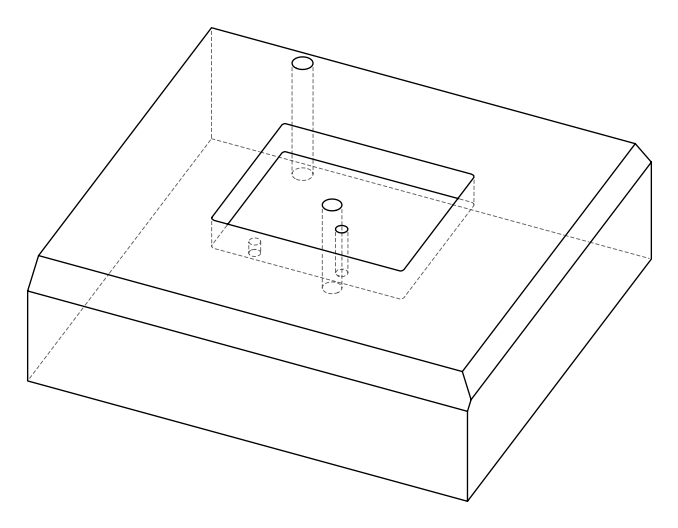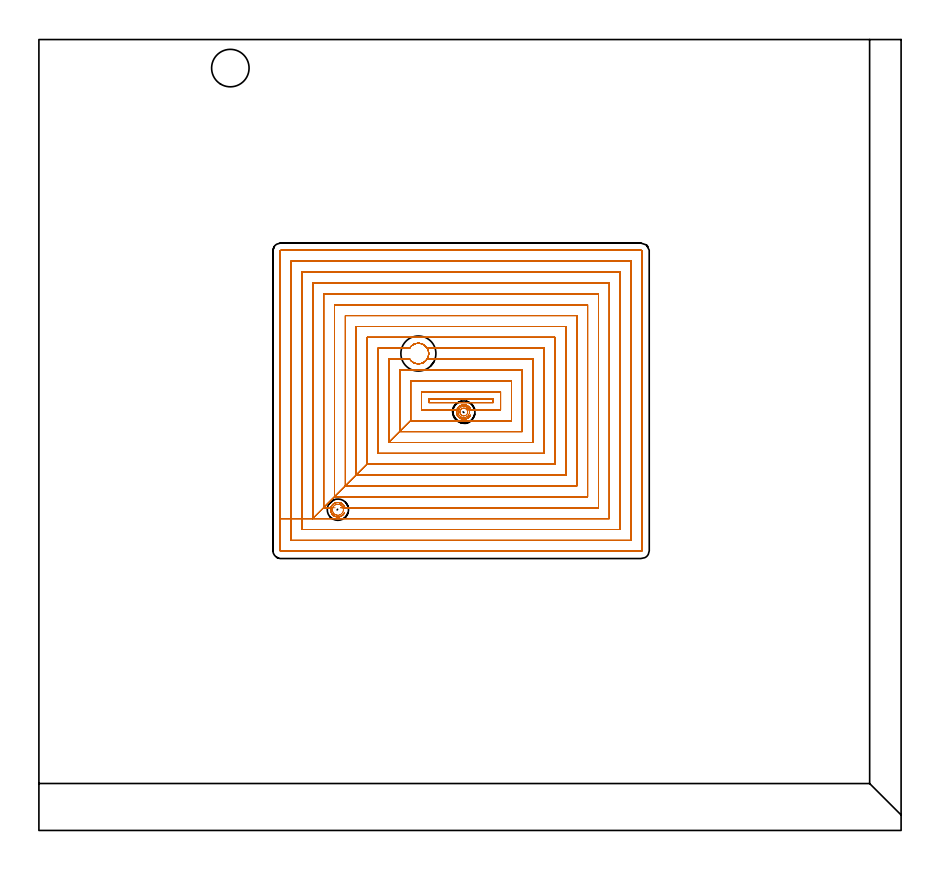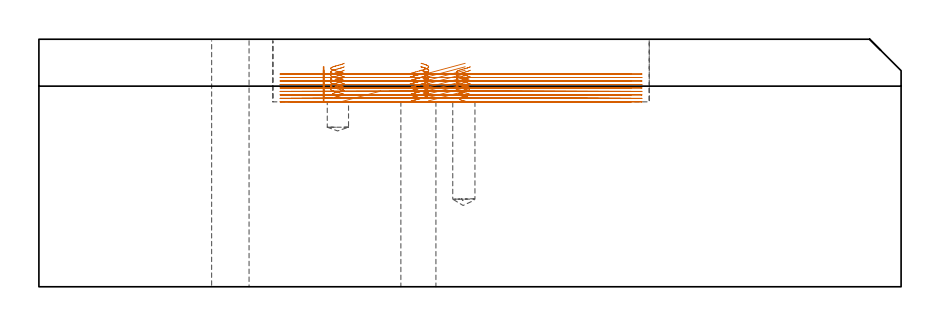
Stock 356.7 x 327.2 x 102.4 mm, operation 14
(PLAN: 14 operations, 9 tool changes, 205 min)
(1 SPOT_DRILL | STEP1HOLE | NXT0321_9005460120000 | 0.03 min | 1 mm3)
(2 SPOT_DRILL_1 | STEP1HOLE_1 | NXT0321_9005460120000 | 0.04 min | 2837 mm3)
(3 SPOT_DRILL_2 | STEP1POCKET | NXT0321_9005460120000 | 0.03 min | 2808 mm3)
(4 SPOT_DRILL_3 | STEP1POCKET_1 | NXT0321_9005460120000 | 0.03 min | 2810 mm3)
(5 DRILL_BLIND_HOLE_INTO_CENTER | STEP1HOLE | UGT0301_185 | 0.05 min | 251 mm3)
(6 GUN_DRILL_THROUGH_HOLE | STEP1HOLE | UGT0307_002 | 0.5 min | 2636 mm3)
(7 SPADE_DRILL_TO_ENLARGE_THROUGH_HOLE | STEP1HOLE | UGT0306_006 | 0.44 min | 16400 mm3)
(8 DRILL_THROUGH_HOLE_INTO_CENTER | STEP1HOLE_1 | NXT0301_065 | 0.33 min | 5317 mm3)
(9 DRILL_TO_ENLARGE_THROUGH_HOLE | STEP1HOLE_1 | NXT0301_106 | 0.34 min | 8722 mm3)
(10 DRILL_BLIND_HOLE_INTO_CENTER_1 | STEP1POCKET | NXT0301_059 | 0.06 min | 703 mm3)
(11 DRILL_BLIND_HOLE_INTO_CENTER_2 | STEP1POCKET_1 | UGT0301_207 | 0.19 min | 2770 mm3)
(12 AREA_MILL | FG_CHAMFER_SURFACE | UGT0205_001 | 12.84 min | 27535 mm3)
(13 AREA_MILL_1 | FG_CHAMFER_SURFACE_1 | UGT0205_001 | 20.1 min | 65963 mm3)
(14 MILL_RECTANGULAR_POCKET | POCKET_RECTANGULAR_STRAIGHT | NXT0201_008 | Follow Part, ap 1.5, ae 75% | 170.05 min | 516095 mm3)
(TOOL NXT0321_9005460120000 | NC Spot Drill, 142deg, 12mm, Carbide, Uncoated | D12 PA142 FL30 Z2)
(TOOL UGT0301_185 | Twist Drill 6.3 mm | D6.3 PA118 FL61 Z2)
(TOOL UGT0307_002 | Gun Drill 6 mm | D6 PA130 FL24 Z1)
(TOOL UGT0306_006 | Spade Drill 15.5mm | D15.5 PA132 FL10 Z2)
(TOOL NXT0301_065 | Carbide Drill 9.4mm [860.1-0940-075A1-MM 2214] | D9.4 PA140 FL98 Z2)
(TOOL NXT0301_106 | Carbide Drill 14.5mm [860.1-1450-073A1-MM 2214] | D14.5 PA140 FL83 Z2)
(TOOL NXT0301_059 | Carbide Drill 8.8mm [860.1-0880-026A1-MM 2214] | D8.8 PA140 FL47 Z2)
(TOOL UGT0301_207 | Twist Drill 9.2 mm | D9.2 PA118 FL80 Z2)
(TOOL UGT0205_001 | Chamfer Mill 20 x 3 x 45 deg. | D20 FL50 Z2)
(TOOL NXT0201_008 | ENDMILL 6mm [2P460-0600-NA 1630] | D6 FL26 Z6)
(OP 14 MILL_RECTANGULAR_POCKET, part 2 of 2)
G0 X158.122 Y193.201 Z92.45
G1 X158.198 Y193.216 Z92.429 F250.
X158.924 Y193.503 Z92.22
X159.586 Y193.918 Z92.011
X160.161 Y194.446 Z91.802
X160.342 Y194.676 Z91.723
X160.695 Y195.203 Z91.553
X160.839 Y195.459 Z91.475
X161.085 Y196.112 Z91.288
X161.223 Y196.796 Z91.101
X161.249 Y197.493 Z90.914
X161.163 Y198.185 Z90.727
X161.084 Y198.468 Z90.648
X161.002 Y198.749 Z90.57
X160.665 Y199.46 Z90.359
X160.202 Y200.097 Z90.148
X159.63 Y200.638 Z89.937
X158.969 Y201.065 Z89.726
X158.241 Y201.364 Z89.515
X157.47 Y201.524 Z89.304
X156.683 Y201.54 Z89.093
X155.906 Y201.411 Z88.882
X155.167 Y201.142 Z88.671
X154.912 Y200.999 Z88.593
X154.407 Y200.665 Z88.431
X154.174 Y200.485 Z88.352
X153.742 Y200.042 Z88.186
X153.568 Y199.805 Z88.107
X153.378 Y199.5 Z88.011
X140.3 F500.
Y156.
X209.
Y199.5
X160.629
G0 X126.348 Y131.313 Z92.45
G1 X126.054 Y130.842 Z92.301 F250.
X125.607 Y130.382 Z92.129
X125.074 Y130.026 Z91.958
X124.848 Y129.93 Z91.892
X124.617 Y129.837 Z91.825
X124.004 Y129.713 Z91.658
X123.379 Y129.715 Z91.49
X122.767 Y129.842 Z91.323
X122.537 Y129.936 Z91.256
X122.08 Y130.179 Z91.117
X121.874 Y130.314 Z91.051
X121.395 Y130.78 Z90.872
X121.03 Y131.338 Z90.694
X120.796 Y131.963 Z90.515
X120.703 Y132.624 Z90.336
X120.757 Y133.289 Z90.157
X120.955 Y133.926 Z89.978
X121.072 Y134.143 Z89.912
X121.383 Y134.598 Z89.765
X121.722 Y134.95 Z89.634
X122.162 Y135.271 Z89.488
X122.316 Y135.362 Z89.44
X122.479 Y135.435 Z89.392
X122.704 Y135.534 Z89.326
X123.276 Y135.672 Z89.168
X123.865 Y135.696 Z89.011
X124.447 Y135.606 Z88.853
X125. Y135.404 Z88.695
X125.504 Y135.099 Z88.537
X125.688 Y134.937 Z88.471
X126.044 Y134.559 Z88.332
X126.315 Y134.162 Z88.203
X126.521 Y133.738 Z88.077
X126.585 Y133.5 Z88.011
X231.5 F500.
Y222.
X117.8
Y133.5
X135.8 Y151.5
X213.5
Y204.
X135.8
Y151.5
X131.3 Y147.
X218.
Y208.5
X131.3
Y147.
X126.8 Y142.5
X222.5
Y213.
X126.8
Y142.5
X122.3 Y138.
X227.
Y217.5
X122.3
Y138.
X117.8 Y133.5
X120.816
G0 X176.366 Y178.5 Z92.45
G1 X161.3 Z88.413 F250.
Y177. Z88.011
X188. F500.
Y178.5
X161.3
Y177.
G0 X117.8 Y133.5 Z91.011
G1 Z88.011 F250.
X113.3 Y129. F500.
X236.
Y226.5
X113.3
Y129.
X108.8
Y124.5
X240.5
Y231.
X108.8
Y129.
X104.3
Y120.
X245.
Y235.5
X104.3
Y129.
X99.8
Y115.8
G3 X100.1 Y115.5 R0.3
G1 X249.2
G3 X249.5 Y115.8 R0.3
G1 Y239.7
G3 X249.2 Y240. R0.3
G1 X100.1
G3 X99.8 Y239.7 R0.3
G1 Y129.
Y128.
G0 X178.501 Y171.803 Z91.011
G1 X178.296 Y171.431 Z90.897 F250.
X178.144 Y171.239 Z90.832
X177.771 Y170.851 Z90.687
X177.372 Y170.548 Z90.553
X177.162 Y170.42 Z90.487
X176.569 Y170.197 Z90.318
X175.943 Y170.102 Z90.148
X175.311 Y170.14 Z89.978
X174.7 Y170.308 Z89.809
X174.138 Y170.601 Z89.639
X173.65 Y171.004 Z89.469
X173.492 Y171.192 Z89.403
X173.187 Y171.63 Z89.26
X173.068 Y171.845 Z89.194
X172.866 Y172.459 Z89.021
X172.8 Y173.102 Z88.848
X172.872 Y173.745 Z88.675
X173.078 Y174.357 Z88.502
X173.41 Y174.912 Z88.328
X173.852 Y175.383 Z88.155
X174.385 Y175.75 Z87.982
X174.609 Y175.849 Z87.916
X174.835 Y175.946 Z87.851
X175.466 Y176.085 Z87.677
X176.113 Y176.086 Z87.504
X176.744 Y175.949 Z87.331
X177.332 Y175.68 Z87.158
X177.849 Y175.292 Z86.984
X178.271 Y174.802 Z86.811
X178.579 Y174.234 Z86.638
X178.653 Y174. Z86.572
X191. F500.
Y181.5
X158.3
Y174.
X172.951
G0 X158.007 Y201.412 Z91.011
G1 X158.241 Y201.364 Z90.947 F250.
X158.969 Y201.065 Z90.736
X159.63 Y200.638 Z90.525
X160.202 Y200.097 Z90.314
X160.665 Y199.46 Z90.103
X161.002 Y198.749 Z89.892
X161.084 Y198.468 Z89.814
X161.163 Y198.185 Z89.735
X161.249 Y197.493 Z89.549
X161.223 Y196.796 Z89.362
X161.085 Y196.112 Z89.175
X160.839 Y195.459 Z88.988
X160.695 Y195.203 Z88.909
X160.342 Y194.676 Z88.739
X160.161 Y194.446 Z88.661
X159.601 Y193.929 Z88.456
X158.957 Y193.52 Z88.252
X158.252 Y193.232 Z88.048
X157.506 Y193.075 Z87.844
X156.744 Y193.052 Z87.639
X155.99 Y193.166 Z87.435
X155.712 Y193.254 Z87.357
X155.434 Y193.343 Z87.279
X155.151 Y193.466 Z87.196
X154.897 Y193.61 Z87.118
X154.471 Y193.892 Z86.981
X154.011 Y194.284 Z86.819
X153.613 Y194.743 Z86.656
X153.519 Y194.868 Z86.614
X153.434 Y195. Z86.572
X144.8 F500.
Y160.5
X149.3 Y165.
X153.8 Y169.5
X195.5
Y186.
X153.8
Y169.5
X149.3 Y165.
X200.
Y190.5
X149.3
Y165.
X144.8 Y160.5
X204.5
Y195.
X160.559
G0 X158.122 Y193.205 Z91.011
G1 X158.252 Y193.232 Z90.975 F250.
X158.957 Y193.52 Z90.771
X159.601 Y193.929 Z90.567
X160.161 Y194.446 Z90.363
X160.342 Y194.676 Z90.284
X160.695 Y195.203 Z90.114
X160.839 Y195.459 Z90.036
X161.085 Y196.112 Z89.849
X161.223 Y196.796 Z89.662
X161.249 Y197.493 Z89.475
X161.163 Y198.185 Z89.288
X161.084 Y198.468 Z89.209
X161.002 Y198.749 Z89.131
X160.665 Y199.46 Z88.92
X160.202 Y200.097 Z88.709
X159.63 Y200.638 Z88.498
X158.969 Y201.065 Z88.287
X158.241 Y201.364 Z88.076
X157.47 Y201.524 Z87.865
X156.683 Y201.54 Z87.654
X155.906 Y201.411 Z87.443
X155.167 Y201.142 Z87.232
X154.912 Y200.999 Z87.154
X154.407 Y200.665 Z86.992
X154.174 Y200.485 Z86.913
X153.742 Y200.042 Z86.747
X153.568 Y199.805 Z86.668
X153.378 Y199.5 Z86.572
X140.3 F500.
Y156.
X209.
Y199.5
X160.629
G0 X126.348 Y131.312 Z91.011
G1 X126.054 Y130.842 Z90.862 F250.
X125.607 Y130.382 Z90.691
X125.074 Y130.026 Z90.519
X124.848 Y129.93 Z90.453
X124.617 Y129.837 Z90.386
X124.004 Y129.713 Z90.219
X123.379 Y129.715 Z90.051
X122.767 Y129.842 Z89.884
X122.537 Y129.936 Z89.817
X122.08 Y130.179 Z89.678
X121.874 Y130.314 Z89.612
X121.395 Y130.78 Z89.434
X121.03 Y131.338 Z89.255
X120.796 Y131.963 Z89.076
X120.703 Y132.624 Z88.897
X120.757 Y133.289 Z88.718
X120.955 Y133.926 Z88.539
X121.072 Y134.143 Z88.473
X121.383 Y134.598 Z88.326
X121.722 Y134.95 Z88.195
X122.162 Y135.271 Z88.049
X122.301 Y135.353 Z88.006
X122.447 Y135.42 Z87.962
X122.671 Y135.522 Z87.897
X123.249 Y135.668 Z87.737
X123.844 Y135.697 Z87.577
X124.433 Y135.609 Z87.418
X124.993 Y135.408 Z87.258
X125.503 Y135.1 Z87.098
X125.687 Y134.937 Z87.033
X126.044 Y134.558 Z86.893
X126.315 Y134.162 Z86.765
X126.521 Y133.738 Z86.638
X126.585 Y133.5 Z86.572
X231.5 F500.
Y222.
X117.8
Y133.5
X135.8 Y151.5
X213.5
Y204.
X135.8
Y151.5
X131.3 Y147.
X218.
Y208.5
X131.3
Y147.
X126.8 Y142.5
X222.5
Y213.
X126.8
Y142.5
X122.3 Y138.
X227.
Y217.5
X122.3
Y138.
X117.8 Y133.5
X120.816
G0 X176.366 Y178.5 Z91.011
G1 X161.3 Z86.974 F250.
Y177. Z86.572
X188. F500.
Y178.5
X161.3
Y177.
G0 X117.8 Y133.5 Z89.572
G1 Z86.572 F250.
X113.3 Y129. F500.
X236.
Y226.5
X113.3
Y129.
X108.8
Y124.5
X240.5
Y231.
X108.8
Y129.
X104.3
Y120.
X245.
Y235.5
X104.3
Y129.
X99.8
Y115.8
G3 X100.1 Y115.5 R0.3
G1 X249.2
G3 X249.5 Y115.8 R0.3
G1 Y239.7
G3 X249.2 Y240. R0.3
G1 X100.1
G3 X99.8 Y239.7 R0.3
G1 Y129.
Y128.
G0 X178.501 Y171.803 Z89.572
G1 X178.296 Y171.431 Z89.458 F250.
X178.144 Y171.239 Z89.393
X177.771 Y170.851 Z89.249
X177.372 Y170.548 Z89.114
X177.162 Y170.42 Z89.049
X176.569 Y170.197 Z88.879
X175.943 Y170.102 Z88.709
X175.311 Y170.14 Z88.539
X174.7 Y170.308 Z88.37
X174.138 Y170.601 Z88.2
X173.65 Y171.004 Z88.03
X173.492 Y171.192 Z87.964
X173.187 Y171.63 Z87.821
X173.068 Y171.845 Z87.755
X172.866 Y172.459 Z87.582
X172.8 Y173.102 Z87.409
X172.872 Y173.745 Z87.236
X173.078 Y174.357 Z87.063
X173.41 Y174.912 Z86.89
X173.852 Y175.383 Z86.716
X174.385 Y175.75 Z86.543
X174.609 Y175.849 Z86.477
X174.835 Y175.946 Z86.412
X175.466 Y176.085 Z86.238
X176.113 Y176.086 Z86.065
X176.744 Y175.949 Z85.892
X177.332 Y175.68 Z85.719
X177.849 Y175.292 Z85.545
X178.271 Y174.802 Z85.372
X178.579 Y174.234 Z85.199
X178.653 Y174. Z85.133
X191. F500.
Y181.5
X158.3
Y174.
X172.951
G0 X158.007 Y201.412 Z89.572
G1 X158.241 Y201.364 Z89.508 F250.
X158.969 Y201.065 Z89.297
X159.63 Y200.638 Z89.086
X160.202 Y200.097 Z88.875
X160.665 Y199.46 Z88.665
X161.002 Y198.749 Z88.454
X161.084 Y198.468 Z88.375
X161.163 Y198.185 Z88.297
X161.249 Y197.493 Z88.11
X161.223 Y196.796 Z87.923
X161.085 Y196.112 Z87.736
X160.839 Y195.459 Z87.549
X160.695 Y195.203 Z87.47
X160.342 Y194.676 Z87.3
X160.161 Y194.446 Z87.222
X159.601 Y193.93 Z87.018
X158.958 Y193.521 Z86.813
X158.253 Y193.233 Z86.609
X157.507 Y193.075 Z86.405
X156.746 Y193.052 Z86.201
X155.992 Y193.165 Z85.997
X155.714 Y193.254 Z85.919
X155.436 Y193.342 Z85.84
X155.151 Y193.466 Z85.757
X154.897 Y193.61 Z85.679
X154.471 Y193.892 Z85.542
X154.011 Y194.284 Z85.38
X153.613 Y194.743 Z85.217
X153.519 Y194.868 Z85.175
X153.434 Y195. Z85.133
X144.8 F500.
Y160.5
X149.3 Y165.
X153.8 Y169.5
X195.5
Y186.
X153.8
Y169.5
X149.3 Y165.
X200.
Y190.5
X149.3
Y165.
X144.8 Y160.5
X204.5
Y195.
X160.559
G0 X158.122 Y193.205 Z89.572
G1 X158.253 Y193.233 Z89.536 F250.
X158.958 Y193.521 Z89.332
X159.601 Y193.93 Z89.128
X160.161 Y194.446 Z88.924
X160.342 Y194.676 Z88.846
X160.695 Y195.203 Z88.675
X160.839 Y195.459 Z88.597
X161.085 Y196.112 Z88.41
X161.223 Y196.796 Z88.223
X161.249 Y197.493 Z88.036
X161.163 Y198.185 Z87.849
X161.084 Y198.468 Z87.77
X161.002 Y198.749 Z87.692
X160.665 Y199.46 Z87.481
X160.202 Y200.097 Z87.27
X159.63 Y200.638 Z87.059
X158.969 Y201.065 Z86.848
X158.241 Y201.364 Z86.637
X157.47 Y201.524 Z86.426
X156.683 Y201.54 Z86.215
X155.906 Y201.411 Z86.004
X155.167 Y201.142 Z85.794
X154.912 Y200.999 Z85.715
X154.407 Y200.665 Z85.553
X154.174 Y200.485 Z85.474
X153.742 Y200.042 Z85.308
X153.568 Y199.805 Z85.229
X153.378 Y199.5 Z85.133
X140.3 F500.
Y156.
X209.
Y199.5
X160.629
G0 X126.348 Y131.313 Z89.572
G1 X126.054 Y130.842 Z89.423 F250.
X125.607 Y130.382 Z89.252
X125.074 Y130.026 Z89.08
X124.848 Y129.93 Z89.014
X124.617 Y129.837 Z88.947
X124.004 Y129.713 Z88.78
X123.379 Y129.715 Z88.612
X122.767 Y129.842 Z88.445
X122.537 Y129.936 Z88.378
X122.08 Y130.179 Z88.239
X121.874 Y130.314 Z88.173
X121.395 Y130.78 Z87.995
X121.03 Y131.338 Z87.816
X120.796 Y131.963 Z87.637
X120.703 Y132.624 Z87.458
X120.757 Y133.289 Z87.279
X120.955 Y133.926 Z87.101
X121.072 Y134.143 Z87.035
X121.383 Y134.598 Z86.887
X121.722 Y134.95 Z86.756
X122.162 Y135.271 Z86.61
X122.324 Y135.367 Z86.56
X122.496 Y135.442 Z86.509
X122.721 Y135.539 Z86.444
X123.29 Y135.674 Z86.287
X123.875 Y135.696 Z86.13
X124.453 Y135.604 Z85.973
X125.003 Y135.403 Z85.816
X125.503 Y135.1 Z85.66
X125.687 Y134.937 Z85.594
X126.045 Y134.556 Z85.454
X126.315 Y134.162 Z85.326
X126.521 Y133.738 Z85.199
X126.585 Y133.5 Z85.133
X231.5 F500.
Y222.
X117.8
Y133.5
X135.8 Y151.5
X213.5
Y204.
X135.8
Y151.5
X131.3 Y147.
X218.
Y208.5
X131.3
Y147.
X126.8 Y142.5
X222.5
Y213.
X126.8
Y142.5
X122.3 Y138.
X227.
Y217.5
X122.3
Y138.
X117.8 Y133.5
X120.816
G0 X176.366 Y178.5 Z89.572
G1 X161.3 Z85.535 F250.
Y177. Z85.133
X188. F500.
Y178.5
X161.3
Y177.
G0 X117.8 Y133.5 Z88.133
G1 Z85.133 F250.
X113.3 Y129. F500.
X236.
Y226.5
X113.3
Y129.
X108.8
Y124.5
X240.5
Y231.
X108.8
Y129.
X104.3
Y120.
X245.
Y235.5
X104.3
Y129.
X99.8
Y115.8
G3 X100.1 Y115.5 R0.3
G1 X249.2
G3 X249.5 Y115.8 R0.3
G1 Y239.7
G3 X249.2 Y240. R0.3
G1 X100.1
G3 X99.8 Y239.7 R0.3
G1 Y129.
Y128.
G0 X178.501 Y171.803 Z88.133
G1 X178.296 Y171.431 Z88.02 F250.
X178.144 Y171.239 Z87.954
X177.771 Y170.851 Z87.81
X177.372 Y170.548 Z87.676
X177.162 Y170.42 Z87.61
X176.569 Y170.197 Z87.44
X175.943 Y170.102 Z87.27
X175.311 Y170.14 Z87.1
X174.7 Y170.308 Z86.931
X174.138 Y170.601 Z86.761
X173.65 Y171.004 Z86.591
X173.492 Y171.192 Z86.525
X173.187 Y171.63 Z86.382
X173.068 Y171.845 Z86.317
X172.866 Y172.459 Z86.143
X172.8 Y173.102 Z85.97
X172.872 Y173.745 Z85.797
X173.078 Y174.357 Z85.624
X173.41 Y174.912 Z85.451
X173.852 Y175.383 Z85.277
X174.385 Y175.75 Z85.104
X174.609 Y175.849 Z85.038
X174.835 Y175.946 Z84.973
X175.466 Y176.085 Z84.8
X176.113 Y176.086 Z84.626
X176.744 Y175.949 Z84.453
X177.332 Y175.68 Z84.28
X177.849 Y175.292 Z84.107
X178.271 Y174.802 Z83.933
X178.579 Y174.234 Z83.76
X178.653 Y174. Z83.694
X191. F500.
Y181.5
X158.3
Y174.
X172.951
G0 X158.007 Y201.412 Z88.133
G1 X158.241 Y201.364 Z88.069 F250.
X158.969 Y201.065 Z87.858
X159.63 Y200.638 Z87.648
X160.202 Y200.097 Z87.437
X160.665 Y199.46 Z87.226
X161.002 Y198.749 Z87.015
X161.084 Y198.468 Z86.936
X161.163 Y198.185 Z86.858
X161.249 Y197.493 Z86.671
X161.223 Y196.796 Z86.484
X161.085 Y196.112 Z86.297
X160.839 Y195.459 Z86.11
X160.695 Y195.203 Z86.031
X160.342 Y194.676 Z85.861
X160.161 Y194.446 Z85.783
X159.6 Y193.929 Z85.579
X158.957 Y193.52 Z85.374
X158.25 Y193.232 Z85.17
X157.504 Y193.074 Z84.965
X156.741 Y193.052 Z84.761
X155.987 Y193.167 Z84.557
X155.709 Y193.255 Z84.478
X155.431 Y193.344 Z84.4
X155.151 Y193.466 Z84.318
X154.897 Y193.611 Z84.24
X154.467 Y193.894 Z84.102
X154.012 Y194.284 Z83.941
X153.613 Y194.743 Z83.778
X153.519 Y194.868 Z83.736
X153.434 Y195. Z83.694
X144.8 F500.
Y160.5
X149.3 Y165.
X153.8 Y169.5
X195.5
Y186.
X153.8
Y169.5
X149.3 Y165.
X200.
Y190.5
X149.3
Y165.
X144.8 Y160.5
X204.5
Y195.
X160.559
G0 X158.122 Y193.205 Z88.133
G1 X158.25 Y193.232 Z88.098 F250.
X158.957 Y193.52 Z87.894
X159.6 Y193.929 Z87.689
X160.161 Y194.446 Z87.485
X160.342 Y194.676 Z87.407
X160.695 Y195.203 Z87.237
X160.839 Y195.459 Z87.158
X161.085 Y196.112 Z86.971
X161.223 Y196.796 Z86.784
X161.249 Y197.493 Z86.597
X161.163 Y198.185 Z86.41
X161.084 Y198.468 Z86.331
X161.002 Y198.749 Z86.253
X160.665 Y199.46 Z86.042
X160.202 Y200.097 Z85.831
X159.63 Y200.638 Z85.62
X158.969 Y201.065 Z85.409
X158.241 Y201.364 Z85.198
X157.47 Y201.524 Z84.987
X156.683 Y201.54 Z84.777
X155.906 Y201.411 Z84.566
X155.167 Y201.142 Z84.355
X154.912 Y200.999 Z84.276
X154.407 Y200.665 Z84.114
X154.174 Y200.485 Z84.035
X153.742 Y200.042 Z83.869
X153.568 Y199.805 Z83.791
X153.378 Y199.5 Z83.694
X140.3 F500.
Y156.
X209.
Y199.5
X160.629
G0 X126.348 Y131.313 Z88.133
G1 X126.054 Y130.842 Z87.985 F250.
X125.607 Y130.382 Z87.813
X125.074 Y130.026 Z87.641
X124.848 Y129.93 Z87.575
X124.617 Y129.837 Z87.509
X124.004 Y129.713 Z87.341
X123.379 Y129.715 Z87.173
X122.767 Y129.842 Z87.006
X122.537 Y129.936 Z86.939
X122.08 Y130.179 Z86.801
X121.874 Y130.314 Z86.735
X121.395 Y130.78 Z86.556
X121.03 Y131.338 Z86.377
X120.796 Y131.963 Z86.198
X120.703 Y132.624 Z86.019
X120.757 Y133.289 Z85.84
X120.955 Y133.926 Z85.662
X121.072 Y134.143 Z85.596
X121.383 Y134.598 Z85.448
X121.722 Y134.95 Z85.317
X122.162 Y135.271 Z85.171
X122.313 Y135.361 Z85.124
X122.473 Y135.432 Z85.077
X122.697 Y135.531 Z85.011
X123.271 Y135.671 Z84.853
X123.86 Y135.696 Z84.695
X124.444 Y135.607 Z84.537
X124.998 Y135.405 Z84.379
X125.503 Y135.1 Z84.221
X125.687 Y134.937 Z84.155
X126.046 Y134.556 Z84.015
X126.315 Y134.163 Z83.887
X126.521 Y133.738 Z83.76
X126.585 Y133.5 Z83.694
X231.5 F500.
Y222.
X117.8
Y133.5
X135.8 Y151.5
X213.5
Y204.
X135.8
Y151.5
X131.3 Y147.
X218.
Y208.5
X131.3
Y147.
X126.8 Y142.5
X222.5
Y213.
X126.8
Y142.5
X122.3 Y138.
X227.
Y217.5
X122.3
Y138.
X117.8 Y133.5
X120.816
G0 X176.366 Y178.5 Z88.133
G1 X161.3 Z84.096 F250.
Y177. Z83.694
X188. F500.
Y178.5
X161.3
Y177.
G0 X117.8 Y133.5 Z86.694
G1 Z83.694 F250.
X113.3 Y129. F500.
X236.
Y226.5
X113.3
Y129.
X108.8
Y124.5
X240.5
Y231.
X108.8
Y129.
X104.3
Y120.
X245.
Y235.5
X104.3
Y129.
X99.8
Y115.8
G3 X100.1 Y115.5 R0.3
G1 X249.2
G3 X249.5 Y115.8 R0.3
G1 Y239.7
G3 X249.2 Y240. R0.3
G1 X100.1
G3 X99.8 Y239.7 R0.3
G1 Y129.
Y128.
G0 X178.501 Y171.803 Z86.694
G1 X178.296 Y171.431 Z86.581 F250.
X178.144 Y171.239 Z86.515
X177.771 Y170.851 Z86.371
X177.372 Y170.548 Z86.237
X177.162 Y170.42 Z86.171
X176.569 Y170.197 Z86.001
X175.943 Y170.102 Z85.831
X175.311 Y170.14 Z85.662
X174.7 Y170.308 Z85.492
X174.138 Y170.601 Z85.322
X173.65 Y171.004 Z85.152
X173.492 Y171.192 Z85.087
X173.187 Y171.63 Z84.944
X173.068 Y171.845 Z84.878
X172.866 Y172.459 Z84.704
X172.8 Y173.102 Z84.531
X172.872 Y173.745 Z84.358
X173.078 Y174.357 Z84.185
X173.41 Y174.912 Z84.012
X173.852 Y175.383 Z83.839
X174.385 Y175.75 Z83.665
X174.609 Y175.849 Z83.6
X174.835 Y175.946 Z83.534
X175.466 Y176.085 Z83.361
X176.113 Y176.086 Z83.187
X176.744 Y175.949 Z83.014
X177.332 Y175.68 Z82.841
X177.849 Y175.292 Z82.668
X178.271 Y174.802 Z82.494
X178.579 Y174.234 Z82.321
X178.653 Y174. Z82.256
X191. F500.
Y181.5
X158.3
Y174.
X172.951
G0 X158.007 Y201.412 Z86.694
G1 X158.241 Y201.364 Z86.63 F250.
X158.969 Y201.065 Z86.42
X159.63 Y200.638 Z86.209
X160.202 Y200.097 Z85.998
X160.665 Y199.46 Z85.787
X161.002 Y198.749 Z85.576
X161.084 Y198.468 Z85.498
X161.163 Y198.185 Z85.419
X161.249 Y197.493 Z85.232
X161.223 Y196.796 Z85.045
X161.085 Y196.112 Z84.858
X160.839 Y195.459 Z84.671
X160.695 Y195.203 Z84.592
X160.342 Y194.676 Z84.422
X160.161 Y194.446 Z84.344
X159.601 Y193.929 Z84.14
X158.957 Y193.52 Z83.935
X158.251 Y193.232 Z83.731
X157.505 Y193.074 Z83.527
X156.743 Y193.052 Z83.322
X155.989 Y193.166 Z83.118
X155.71 Y193.255 Z83.04
X155.432 Y193.343 Z82.962
X155.15 Y193.467 Z82.879
X154.896 Y193.611 Z82.801
X154.468 Y193.893 Z82.663
X154.012 Y194.284 Z82.502
X153.613 Y194.743 Z82.34
X153.519 Y194.868 Z82.298
X153.434 Y195. Z82.256
X144.8 F500.
Y160.5
X149.3 Y165.
X153.8 Y169.5
X195.5
Y186.
X153.8
Y169.5
X149.3 Y165.
X200.
Y190.5
X149.3
Y165.
X144.8 Y160.5
X204.5
Y195.
X160.559
G0 X158.122 Y193.205 Z86.694
G1 X158.251 Y193.232 Z86.659 F250.
X158.957 Y193.52 Z86.455
X159.601 Y193.929 Z86.25
X160.161 Y194.446 Z86.046
X160.342 Y194.676 Z85.968
X160.695 Y195.203 Z85.798
X160.839 Y195.459 Z85.719
X161.085 Y196.112 Z85.532
X161.223 Y196.796 Z85.345
X161.249 Y197.493 Z85.158
X161.163 Y198.185 Z84.971
X161.084 Y198.468 Z84.892
X161.002 Y198.749 Z84.814
X160.665 Y199.46 Z84.603
X160.202 Y200.097 Z84.392
X159.63 Y200.638 Z84.181
X158.969 Y201.065 Z83.97
X158.241 Y201.364 Z83.76
X157.47 Y201.524 Z83.549
X156.683 Y201.54 Z83.338
X155.906 Y201.411 Z83.127
X155.167 Y201.142 Z82.916
X154.912 Y200.999 Z82.838
X154.407 Y200.665 Z82.675
X154.174 Y200.485 Z82.597
X153.742 Y200.042 Z82.43
X153.568 Y199.805 Z82.352
X153.378 Y199.5 Z82.256
X140.3 F500.
Y156.
X209.
Y199.5
X160.629
G0 X126.348 Y131.314 Z86.694
G1 X126.054 Y130.842 Z86.545 F250.
X125.607 Y130.382 Z86.374
X125.074 Y130.026 Z86.202
X124.848 Y129.93 Z86.136
X124.617 Y129.837 Z86.069
X124.004 Y129.713 Z85.902
X123.379 Y129.715 Z85.734
X122.767 Y129.842 Z85.567
X122.537 Y129.936 Z85.5
X122.08 Y130.179 Z85.361
X121.874 Y130.314 Z85.295
X121.395 Y130.78 Z85.117
X121.03 Y131.338 Z84.938
X120.796 Y131.963 Z84.759
X120.703 Y132.624 Z84.58
X120.757 Y133.289 Z84.401
X120.955 Y133.926 Z84.223
X121.072 Y134.143 Z84.157
X121.383 Y134.598 Z84.009
X121.722 Y134.95 Z83.878
X122.162 Y135.271 Z83.732
X122.374 Y135.397 Z83.666
X122.995 Y135.619 Z83.489
X123.65 Y135.701 Z83.312
X124.308 Y135.638 Z83.135
X124.936 Y135.434 Z82.958
X125.504 Y135.099 Z82.782
X125.688 Y134.936 Z82.716
X126.045 Y134.557 Z82.576
X126.315 Y134.163 Z82.448
X126.521 Y133.738 Z82.321
X126.585 Y133.5 Z82.256
X231.5 F500.
Y222.
X117.8
Y133.5
X135.8 Y151.5
X213.5
Y204.
X135.8
Y151.5
X131.3 Y147.
X218.
Y208.5
X131.3
Y147.
X126.8 Y142.5
X222.5
Y213.
X126.8
Y142.5
X122.3 Y138.
X227.
Y217.5
X122.3
Y138.
X117.8 Y133.5
X120.816
G0 X176.366 Y178.5 Z86.694
G1 X161.3 Z82.657 F250.
Y177. Z82.256
X188. F500.
Y178.5
X161.3
Y177.
G0 X117.8 Y133.5 Z85.256
G1 Z82.256 F250.
X113.3 Y129. F500.
X236.
Y226.5
X113.3
Y129.
X108.8
Y124.5
X240.5
Y231.
X108.8
Y129.
X104.3
Y120.
X245.
Y235.5
X104.3
Y129.
X99.8
Y115.8
G3 X100.1 Y115.5 R0.3
G1 X249.2
G3 X249.5 Y115.8 R0.3
G1 Y239.7
G3 X249.2 Y240. R0.3
G1 X100.1
G3 X99.8 Y239.7 R0.3
G1 Y129.
Y128.
G0 X178.501 Y171.803 Z85.256
G1 X178.296 Y171.431 Z85.142 F250.
X178.144 Y171.239 Z85.076
X177.771 Y170.851 Z84.932
X177.372 Y170.548 Z84.798
X177.162 Y170.42 Z84.732
X176.569 Y170.197 Z84.562
X175.943 Y170.102 Z84.392
X175.311 Y170.14 Z84.223
X174.7 Y170.308 Z84.053
X174.138 Y170.601 Z83.883
X173.65 Y171.004 Z83.714
X173.492 Y171.192 Z83.648
X173.187 Y171.63 Z83.505
X173.068 Y171.845 Z83.439
X172.866 Y172.459 Z83.266
X172.8 Y173.102 Z83.092
X172.872 Y173.745 Z82.919
X173.078 Y174.357 Z82.746
X173.41 Y174.912 Z82.573
X173.852 Y175.383 Z82.4
X174.385 Y175.75 Z82.227
X174.609 Y175.849 Z82.161
X174.835 Y175.946 Z82.095
X175.466 Y176.085 Z81.922
X176.113 Y176.086 Z81.749
X176.744 Y175.949 Z81.575
X177.332 Y175.68 Z81.402
X177.849 Y175.292 Z81.229
X178.271 Y174.802 Z81.056
X178.579 Y174.234 Z80.882
X178.653 Y174. Z80.817
X191. F500.
Y181.5
X158.3
Y174.
X172.951
G0 X158.006 Y201.413 Z85.256
G1 X158.241 Y201.364 Z85.191 F250.
X158.969 Y201.065 Z84.98
X159.63 Y200.638 Z84.769
X160.202 Y200.097 Z84.558
X160.665 Y199.46 Z84.348
X161.002 Y198.749 Z84.137
X161.084 Y198.468 Z84.058
X161.163 Y198.185 Z83.98
X161.253 Y197.39 Z83.765
X161.194 Y196.592 Z83.551
X160.989 Y195.819 Z83.336
X160.87 Y195.55 Z83.258
X160.791 Y195.373 Z83.206
X160.696 Y195.204 Z83.154
X160.339 Y194.672 Z82.982
X160.158 Y194.443 Z82.904
X159.597 Y193.927 Z82.7
X158.953 Y193.518 Z82.495
X158.247 Y193.231 Z82.291
X157.501 Y193.074 Z82.087
X156.739 Y193.053 Z81.883
X155.985 Y193.167 Z81.678
X155.707 Y193.256 Z81.6
X155.429 Y193.344 Z81.522
X155.15 Y193.467 Z81.44
X154.896 Y193.611 Z81.362
X154.469 Y193.892 Z81.225
X154.012 Y194.284 Z81.064
X153.613 Y194.743 Z80.901
X153.519 Y194.868 Z80.859
X153.434 Y195. Z80.817
X144.8 F500.
Y160.5
X149.3 Y165.
X153.8 Y169.5
X195.5
Y186.
X153.8
Y169.5
X149.3 Y165.
X200.
Y190.5
X149.3
Y165.
X144.8 Y160.5
X204.5
Y195.
X160.559
G0 X158.12 Y193.204 Z85.256
G1 X158.247 Y193.231 Z85.221 F250.
X158.953 Y193.518 Z85.016
X159.597 Y193.927 Z84.812
X160.158 Y194.443 Z84.608
X160.339 Y194.672 Z84.53
X160.696 Y195.204 Z84.358
X160.791 Y195.373 Z84.306
X160.87 Y195.55 Z84.254
X160.989 Y195.819 Z84.175
X161.194 Y196.592 Z83.961
X161.253 Y197.39 Z83.747
X161.163 Y198.185 Z83.532
X161.084 Y198.468 Z83.453
X161.002 Y198.749 Z83.375
X160.665 Y199.46 Z83.164
X160.202 Y200.097 Z82.953
X159.63 Y200.638 Z82.742
X158.969 Y201.065 Z82.531
X158.241 Y201.364 Z82.321
X157.47 Y201.524 Z82.11
X156.683 Y201.54 Z81.899
X155.906 Y201.411 Z81.688
X155.167 Y201.142 Z81.477
X154.912 Y200.999 Z81.399
X154.387 Y200.65 Z81.229
X154.155 Y200.468 Z81.151
X154.089 Y200.407 Z81.127
X153.888 Y200.192 Z81.048
X153.72 Y200.011 Z80.982
X153.574 Y199.813 Z80.915
X153.378 Y199.5 Z80.817
X140.3 F500.
Y156.
X209.
Y199.5
X160.629
G0 X126.347 Y131.312 Z85.256
G1 X126.054 Y130.842 Z85.107 F250.
X125.607 Y130.382 Z84.935
X125.074 Y130.026 Z84.764
X124.848 Y129.93 Z84.698
X124.617 Y129.837 Z84.631
X124.149 Y129.731 Z84.502
X123.67 Y129.698 Z84.374
X123.191 Y129.74 Z84.245
X122.95 Y129.801 Z84.178
X122.737 Y129.854 Z84.119
X122.534 Y129.938 Z84.061
X122.08 Y130.179 Z83.923
X122.012 Y130.225 Z83.901
X121.809 Y130.366 Z83.835
X121.383 Y130.795 Z83.673
X121.05 Y131.299 Z83.511
X120.824 Y131.86 Z83.349
X120.713 Y132.454 Z83.187
X120.722 Y133.059 Z83.025
X120.85 Y133.649 Z82.863
X121.071 Y134.143 Z82.718
X121.384 Y134.6 Z82.569
X121.725 Y134.953 Z82.438
X122.162 Y135.271 Z82.293
X122.374 Y135.397 Z82.227
X122.995 Y135.619 Z82.05
X123.65 Y135.701 Z81.873
X124.308 Y135.638 Z81.696
X124.936 Y135.434 Z81.52
X125.504 Y135.099 Z81.343
X125.688 Y134.936 Z81.277
X126.045 Y134.557 Z81.137
X126.315 Y134.163 Z81.009
X126.521 Y133.738 Z80.883
X126.585 Y133.5 Z80.817
X231.5 F500.
Y222.
X117.8
Y133.5
X135.8 Y151.5
X213.5
Y204.
X135.8
Y151.5
X131.3 Y147.
X218.
Y208.5
X131.3
Y147.
X126.8 Y142.5
X222.5
Y213.
X126.8
Y142.5
X122.3 Y138.
X227.
Y217.5
X122.3
Y138.
X117.8 Y133.5
X120.816
G0 X176.366 Y178.5 Z85.256
G1 X161.3 Z81.219 F250.
Y177. Z80.817
X188. F500.
Y178.5
X161.3
Y177.
G0 X117.8 Y133.5 Z83.817
G1 Z80.817 F250.
X113.3 Y129. F500.
X236.
Y226.5
X113.3
Y129.
X108.8
Y124.5
X240.5
Y231.
X108.8
Y129.
X104.3
Y120.
X245.
Y235.5
X104.3
Y129.
X99.8
Y115.8
G3 X100.1 Y115.5 R0.3
G1 X249.2
G3 X249.5 Y115.8 R0.3
G1 Y239.7
G3 X249.2 Y240. R0.3
G1 X100.1
G3 X99.8 Y239.7 R0.3
G1 Y129.
Y128.
G0 X178.501 Y171.803 Z83.817
G1 X178.296 Y171.431 Z83.703 F250.
X178.144 Y171.239 Z83.637
X177.771 Y170.851 Z83.493
X177.372 Y170.548 Z83.359
X177.162 Y170.42 Z83.293
X176.569 Y170.197 Z83.123
X175.943 Y170.102 Z82.954
X175.311 Y170.14 Z82.784
X174.7 Y170.308 Z82.614
X174.138 Y170.601 Z82.444
X173.65 Y171.004 Z82.275
X173.492 Y171.192 Z82.209
X173.187 Y171.63 Z82.066
X173.068 Y171.845 Z82.
X172.866 Y172.459 Z81.827
X172.8 Y173.102 Z81.654
X172.872 Y173.745 Z81.48
X173.078 Y174.357 Z81.307
X173.41 Y174.912 Z81.134
X173.852 Y175.383 Z80.961
X174.385 Y175.75 Z80.788
X174.609 Y175.849 Z80.722
X174.835 Y175.946 Z80.656
X175.466 Y176.085 Z80.483
X176.113 Y176.086 Z80.31
X176.744 Y175.949 Z80.136
X177.332 Y175.68 Z79.963
X177.849 Y175.292 Z79.79
X178.271 Y174.802 Z79.617
X178.579 Y174.234 Z79.443
X178.653 Y174. Z79.378
X191. F500.
Y181.5
X158.3
Y174.
X172.951
G0 X158.008 Y201.42 Z83.817
G1 X158.64 Y201.22 Z83.639 F250.
X159.312 Y200.865 Z83.435
X159.911 Y200.397 Z83.231
X160.418 Y199.83 Z83.028
X160.816 Y199.182 Z82.824
X160.928 Y198.912 Z82.746
X161.017 Y198.696 Z82.683
X161.083 Y198.471 Z82.62
X161.162 Y198.188 Z82.542
X161.249 Y197.495 Z82.355
X161.223 Y196.798 Z82.167
X161.085 Y196.113 Z81.98
X160.839 Y195.46 Z81.793
X160.696 Y195.204 Z81.715
X160.339 Y194.672 Z81.543
X160.158 Y194.443 Z81.465
X159.593 Y193.924 Z81.259
X158.945 Y193.514 Z81.054
X158.234 Y193.227 Z80.848
X157.482 Y193.072 Z80.643
X156.715 Y193.054 Z80.437
X155.958 Y193.174 Z80.232
X155.388 Y193.372 Z80.07
X155.134 Y193.476 Z79.996
X154.896 Y193.611 Z79.923
X154.471 Y193.891 Z79.787
X154.009 Y194.287 Z79.624
X153.613 Y194.743 Z79.462
X153.519 Y194.868 Z79.42
X153.434 Y195. Z79.378
X144.8 F500.
Y160.5
X149.3 Y165.
X153.8 Y169.5
X195.5
Y186.
X153.8
Y169.5
X149.3 Y165.
X200.
Y190.5
X149.3
Y165.
X144.8 Y160.5
X204.5
Y195.
X160.559
G0 X158.121 Y193.204 Z83.817
G1 X158.234 Y193.227 Z83.786 F250.
X158.945 Y193.514 Z83.58
X159.593 Y193.924 Z83.375
X160.158 Y194.443 Z83.169
X160.339 Y194.672 Z83.091
X160.696 Y195.204 Z82.92
X160.839 Y195.46 Z82.841
X161.085 Y196.113 Z82.654
X161.223 Y196.798 Z82.467
X161.249 Y197.495 Z82.28
X161.162 Y198.188 Z82.093
X161.083 Y198.471 Z82.014
X161.017 Y198.696 Z81.951
X160.928 Y198.912 Z81.888
X160.816 Y199.182 Z81.81
X160.418 Y199.83 Z81.606
X159.911 Y200.397 Z81.403
X159.312 Y200.865 Z81.199
X158.64 Y201.22 Z80.995
X157.915 Y201.45 Z80.791
X157.16 Y201.548 Z80.588
X156.401 Y201.51 Z80.384
X155.66 Y201.338 Z80.18
X155.389 Y201.228 Z80.102
X155.145 Y201.129 Z80.031
X154.915 Y201.001 Z79.961
X154.406 Y200.665 Z79.797
X154.319 Y200.597 Z79.768
X154.235 Y200.526 Z79.738
X154.053 Y200.369 Z79.674
X153.89 Y200.194 Z79.609
X153.721 Y200.012 Z79.543
X153.574 Y199.813 Z79.477
X153.378 Y199.5 Z79.378
X140.3 F500.
Y156.
X209.
Y199.5
X160.629
G0 X126.347 Y131.312 Z83.817
G1 X126.054 Y130.842 Z83.668 F250.
X125.607 Y130.382 Z83.496
X125.074 Y130.026 Z83.325
X124.848 Y129.93 Z83.259
X124.617 Y129.837 Z83.192
X124.1 Y129.724 Z83.05
X123.57 Y129.7 Z82.908
X123.044 Y129.768 Z82.766
X122.807 Y129.84 Z82.7
X122.534 Y129.938 Z82.622
X122.08 Y130.179 Z82.484
X122.012 Y130.225 Z82.462
X121.809 Y130.366 Z82.396
X121.383 Y130.795 Z82.234
X121.05 Y131.299 Z82.072
X120.824 Y131.86 Z81.91
X120.713 Y132.454 Z81.748
X120.722 Y133.059 Z81.586
X120.85 Y133.649 Z81.424
X121.071 Y134.143 Z81.279
X121.384 Y134.6 Z81.131
X121.725 Y134.953 Z80.999
X122.162 Y135.271 Z80.854
X122.311 Y135.359 Z80.808
X122.469 Y135.43 Z80.762
X122.693 Y135.53 Z80.696
X123.267 Y135.67 Z80.538
X123.857 Y135.697 Z80.379
X124.442 Y135.607 Z80.221
X124.997 Y135.406 Z80.062
X125.503 Y135.1 Z79.904
X125.687 Y134.937 Z79.838
X126.046 Y134.556 Z79.698
X126.315 Y134.163 Z79.57
X126.521 Y133.738 Z79.444
X126.585 Y133.5 Z79.378
X231.5 F500.
Y222.
X117.8
Y133.5
X135.8 Y151.5
X213.5
Y204.
X135.8
Y151.5
X131.3 Y147.
X218.
Y208.5
X131.3
Y147.
X126.8 Y142.5
X222.5
Y213.
X126.8
Y142.5
X122.3 Y138.
X227.
Y217.5
X122.3
Y138.
X117.8 Y133.5
X120.816
G0 X176.366 Y178.5 Z83.817
G1 X161.3 Z79.78 F250.
Y177. Z79.378
X188. F500.
Y178.5
X161.3
Y177.
G0 X117.8 Y133.5 Z82.378
G1 Z79.378 F250.
X113.3 Y129. F500.
X236.
Y226.5
X113.3
Y129.
X108.8
Y124.5
X240.5
Y231.
X108.8
Y129.
X104.3
Y120.
X245.
Y235.5
X104.3
Y129.
X99.8
Y115.8
G3 X100.1 Y115.5 R0.3
G1 X249.2
G3 X249.5 Y115.8 R0.3
G1 Y239.7
G3 X249.2 Y240. R0.3
G1 X100.1
G3 X99.8 Y239.7 R0.3
G1 Y129.
Y128.
G0 X176.576 Y175.291 Z82.378
G1 X177.051 Y175.069 Z82.237 F250.
X177.513 Y174.687 Z82.076
X177.861 Y174.198 Z81.916
X178.025 Y173.802 Z81.801
X178.111 Y173.392 Z81.689
X178.117 Y173.178 Z81.631
X178.126 Y172.964 Z81.574
X178.034 Y172.428 Z81.428
X177.819 Y171.928 Z81.282
X177.695 Y171.753 Z81.225
X177.568 Y171.576 Z81.166
X177.356 Y171.36 Z81.085
X177.181 Y171.23 Z81.027
X176.993 Y171.099 Z80.966
X176.634 Y170.929 Z80.859
X176.252 Y170.815 Z80.752
X176.025 Y170.785 Z80.691
X175.542 Y170.792 Z80.561
X175.333 Y170.813 Z80.505
X175.013 Y170.902 Z80.416
X174.709 Y171.038 Z80.327
X174.534 Y171.155 Z80.27
X174.358 Y171.266 Z80.215
X174.111 Y171.488 Z80.126
X173.902 Y171.744 Z80.037
X173.629 Y172.243 Z79.885
X173.52 Y172.615 Z79.781
X173.473 Y172.999 Z79.677
X173.484 Y173.217 Z79.619
X173.494 Y173.431 Z79.561
X173.621 Y173.93 Z79.423
X173.854 Y174.387 Z79.286
X174.183 Y174.783 Z79.148
X174.351 Y174.917 Z79.09
X174.521 Y175.051 Z79.032
X174.959 Y175.275 Z78.9
X175.434 Y175.403 Z78.769
X175.925 Y175.428 Z78.637
X176.139 Y175.397 Z78.579
X176.302 Y175.37 Z78.535
X176.458 Y175.33 Z78.491
X176.615 Y175.279 Z78.447
X176.859 Y175.165 Z78.375
X177.051 Y175.069 Z78.318
X177.513 Y174.687 Z78.157
X177.861 Y174.198 Z77.996
X177.943 Y174. Z77.939
X191. F500.
Y181.5
X158.3
Y174.
X173.66
G0 X158.008 Y201.42 Z82.378
G1 X158.64 Y201.22 Z82.2 F250.
X159.312 Y200.865 Z81.996
X159.911 Y200.397 Z81.793
X160.418 Y199.83 Z81.589
X160.816 Y199.182 Z81.385
X160.928 Y198.912 Z81.307
X161.017 Y198.696 Z81.244
X161.083 Y198.471 Z81.181
X161.162 Y198.188 Z81.103
X161.249 Y197.495 Z80.916
X161.223 Y196.798 Z80.728
X161.085 Y196.113 Z80.541
X160.839 Y195.46 Z80.354
X160.695 Y195.203 Z80.275
X160.342 Y194.676 Z80.105
X160.161 Y194.446 Z80.027
X159.586 Y193.918 Z79.818
X158.924 Y193.503 Z79.609
X158.198 Y193.216 Z79.399
X157.431 Y193.066 Z79.19
X156.65 Y193.059 Z78.981
X155.881 Y193.194 Z78.771
X155.149 Y193.467 Z78.562
X154.896 Y193.611 Z78.484
X154.472 Y193.89 Z78.348
X154.009 Y194.287 Z78.185
X153.613 Y194.743 Z78.023
X153.519 Y194.868 Z77.981
X153.434 Y195. Z77.939
X144.8 F500.
Y160.5
X149.3 Y165.
X153.8 Y169.5
X195.5
Y186.
X153.8
Y169.5
X149.3 Y165.
X200.
Y190.5
X149.3
Y165.
X144.8 Y160.5
X204.5
Y195.
X160.559
G0 X158.123 Y193.201 Z82.378
G1 X158.198 Y193.216 Z82.357 F250.
X158.924 Y193.503 Z82.148
X159.586 Y193.918 Z81.939
X160.161 Y194.446 Z81.729
X160.342 Y194.676 Z81.651
X160.696 Y195.203 Z81.481
X160.839 Y195.46 Z81.402
X161.085 Y196.113 Z81.215
X161.223 Y196.798 Z81.028
X161.249 Y197.495 Z80.841
X161.162 Y198.188 Z80.654
X161.083 Y198.471 Z80.575
X161.017 Y198.696 Z80.512
X160.928 Y198.912 Z80.45
X160.816 Y199.182 Z80.372
X160.418 Y199.83 Z80.168
X159.911 Y200.397 Z79.964
X159.312 Y200.865 Z79.76
X158.64 Y201.22 Z79.556
X157.915 Y201.45 Z79.353
X157.16 Y201.548 Z79.149
X156.401 Y201.51 Z78.945
X155.66 Y201.338 Z78.741
X155.389 Y201.228 Z78.663
X155.145 Y201.129 Z78.593
X154.915 Y201.001 Z78.522
X154.406 Y200.665 Z78.358
X154.173 Y200.485 Z78.28
X154.079 Y200.398 Z78.245
X153.879 Y200.182 Z78.166
X153.713 Y200.002 Z78.101
X153.568 Y199.805 Z78.035
X153.378 Y199.5 Z77.939
X140.3 F500.
Y156.
X209.
Y199.5
X160.629
G0 X124.199 Y134.927 Z82.378
G1 X124.696 Y134.753 Z82.237 F250.
X124.878 Y134.642 Z82.18
X125.06 Y134.532 Z82.123
X125.456 Y134.158 Z81.976
X125.752 Y133.699 Z81.83
X125.901 Y133.301 Z81.716
X125.935 Y133.159 Z81.677
X125.958 Y132.948 Z81.62
X125.979 Y132.733 Z81.562
X125.936 Y132.266 Z81.437
X125.8 Y131.816 Z81.311
X125.7 Y131.625 Z81.253
X125.602 Y131.439 Z81.197
X125.22 Y130.994 Z81.039
X124.734 Y130.664 Z80.882
X124.538 Y130.589 Z80.826
X124.341 Y130.51 Z80.769
X123.971 Y130.433 Z80.668
X123.592 Y130.42 Z80.566
X123.383 Y130.45 Z80.509
X123.221 Y130.475 Z80.466
X122.937 Y130.557 Z80.386
X122.818 Y130.61 Z80.352
X122.65 Y130.681 Z80.303
X122.506 Y130.763 Z80.258
X122.323 Y130.877 Z80.2
X121.973 Y131.205 Z80.072
X121.698 Y131.598 Z79.943
X121.611 Y131.795 Z79.886
X121.528 Y131.994 Z79.828
X121.428 Y132.523 Z79.684
X121.451 Y133.061 Z79.539
X121.597 Y133.579 Z79.395
X121.697 Y133.771 Z79.337
X121.793 Y133.955 Z79.282
X122.024 Y134.253 Z79.181
X122.303 Y134.506 Z79.08
X122.48 Y134.615 Z79.024
X122.66 Y134.73 Z78.967
X123.153 Y134.915 Z78.826
X123.675 Y134.982 Z78.685
X124.199 Y134.927 Z78.543
X124.696 Y134.753 Z78.402
X124.878 Y134.642 Z78.345
X125.06 Y134.532 Z78.288
X125.456 Y134.158 Z78.142
X125.752 Y133.699 Z77.996
X125.827 Y133.5 Z77.939
X231.5 F500.
Y222.
X117.8
Y133.5
X135.8 Y151.5
X213.5
Y204.
X135.8
Y151.5
X131.3 Y147.
X218.
Y208.5
X131.3
Y147.
X126.8 Y142.5
X222.5
Y213.
X126.8
Y142.5
X122.3 Y138.
X227.
Y217.5
X122.3
Y138.
X117.8 Y133.5
X121.577
G0 X176.366 Y178.5 Z82.378
G1 X161.3 Z78.341 F250.
Y177. Z77.939
X188. F500.
Y178.5
X161.3
Y177.
G0 X117.8 Y133.5 Z80.939
G1 Z77.939 F250.
X113.3 Y129. F500.
X236.
Y226.5
X113.3
Y129.
X108.8
Y124.5
X240.5
Y231.
X108.8
Y129.
X104.3
Y120.
X245.
Y235.5
X104.3
Y129.
X99.8
Y115.8
G3 X100.1 Y115.5 R0.3
G1 X249.2
G3 X249.5 Y115.8 R0.3
G1 Y239.7
G3 X249.2 Y240. R0.3
G1 X100.1
G3 X99.8 Y239.7 R0.3
G1 Y129.
Y128.
G0 X175.82 Y171.519 Z80.939
G1 X175.483 Y171.537 Z80.849 F250.
X175.035 Y171.7 Z80.721
X174.654 Y171.988 Z80.593
X174.375 Y172.375 Z80.465
X174.312 Y172.542 Z80.417
X174.235 Y172.805 Z80.344
X174.207 Y173.014 Z80.287
X174.209 Y173.225 Z80.231
X174.266 Y173.517 Z80.151
X174.366 Y173.792 Z80.073
X174.46 Y173.961 Z80.021
X174.721 Y174.263 Z79.914
X175.02 Y174.493 Z79.813
X175.179 Y174.579 Z79.764
X175.585 Y174.685 Z79.652
X176.004 Y174.684 Z79.54
X176.409 Y174.577 Z79.427
X176.774 Y174.37 Z79.315
X176.906 Y174.246 Z79.266
X177.18 Y173.904 Z79.149
X177.268 Y173.746 Z79.1
X177.382 Y173.326 Z78.984
Y172.89 Z78.867
X177.268 Y172.47 Z78.75
X177.179 Y172.311 Z78.702
X176.954 Y172.005 Z78.6
X176.831 Y171.876 Z78.552
X176.422 Y171.629 Z78.424
X175.96 Y171.512 Z78.296
X175.483 Y171.537 Z78.168
X175.035 Y171.7 Z78.04
X174.654 Y171.988 Z77.913
X174.375 Y172.375 Z77.785
X174.312 Y172.542 Z77.737
X174.235 Y172.805 Z77.664
X174.207 Y173.014 Z77.607
X174.209 Y173.225 Z77.55
X174.266 Y173.517 Z77.471
X174.366 Y173.792 Z77.392
X174.46 Y173.961 Z77.34
X174.721 Y174.263 Z77.233
X175.02 Y174.493 Z77.132
X175.179 Y174.579 Z77.084
X175.585 Y174.685 Z76.972
X176.004 Y174.684 Z76.859
X176.409 Y174.577 Z76.747
X176.774 Y174.37 Z76.635
X176.906 Y174.246 Z76.586
X177.112 Y174. Z76.5
X191. F500.
Y181.5
X158.3
Y174.
X174.493
G0 X158.006 Y201.413 Z80.939
G1 X158.241 Y201.364 Z80.875 F250.
X158.969 Y201.065 Z80.664
X159.63 Y200.638 Z80.453
X160.202 Y200.097 Z80.242
X160.665 Y199.46 Z80.031
X161.002 Y198.749 Z79.82
X161.084 Y198.468 Z79.742
X161.163 Y198.185 Z79.663
X161.249 Y197.493 Z79.476
X161.223 Y196.796 Z79.289
X161.085 Y196.112 Z79.102
X160.839 Y195.459 Z78.915
X160.695 Y195.203 Z78.837
X160.342 Y194.676 Z78.666
X160.161 Y194.446 Z78.588
X159.586 Y193.918 Z78.379
X158.924 Y193.503 Z78.17
X158.198 Y193.216 Z77.96
X157.431 Y193.066 Z77.751
X156.65 Y193.059 Z77.542
X155.881 Y193.194 Z77.333
X155.149 Y193.467 Z77.123
X154.896 Y193.611 Z77.045
X154.471 Y193.891 Z76.909
X154.012 Y194.284 Z76.747
X153.613 Y194.743 Z76.584
X153.519 Y194.868 Z76.542
X153.434 Y195. Z76.5
X144.8 F500.
Y160.5
X149.3 Y165.
X153.8 Y169.5
X195.5
Y186.
X153.8
Y169.5
X149.3 Y165.
X200.
Y190.5
X149.3
Y165.
X144.8 Y160.5
X204.5
Y195.
X160.559
G0 X158.122 Y193.201 Z80.939
G1 X158.198 Y193.216 Z80.918 F250.
X158.924 Y193.503 Z80.709
X159.586 Y193.918 Z80.5
X160.161 Y194.446 Z80.29
X160.342 Y194.676 Z80.212
X160.695 Y195.203 Z80.042
X160.839 Y195.459 Z79.963
X161.085 Y196.112 Z79.777
X161.223 Y196.796 Z79.59
X161.249 Y197.493 Z79.403
X161.163 Y198.185 Z79.216
X161.084 Y198.468 Z79.137
X161.002 Y198.749 Z79.059
X160.665 Y199.46 Z78.848
X160.202 Y200.097 Z78.637
X159.63 Y200.638 Z78.426
X158.969 Y201.065 Z78.215
X158.241 Y201.364 Z78.004
X157.47 Y201.524 Z77.793
X156.683 Y201.54 Z77.582
X155.906 Y201.411 Z77.371
X155.167 Y201.142 Z77.16
X154.912 Y200.999 Z77.082
X154.407 Y200.665 Z76.92
X154.174 Y200.485 Z76.841
X153.742 Y200.042 Z76.675
X153.568 Y199.805 Z76.596
X153.378 Y199.5 Z76.5
X140.3 F500.
Y156.
X209.
Y199.5
X160.629
G0 X141.392 Y133.5 Z80.939
G1 X124.826 Z76.5 F250.
X231.5 F500.
Y222.
X117.8
Y133.5
X135.8 Y151.5
X213.5
Y204.
X135.8
Y151.5
X131.3 Y147.
X218.
Y208.5
X131.3
Y147.
X126.8 Y142.5
X222.5
Y213.
X126.8
Y142.5
X122.3 Y138.
X227.
Y217.5
X122.3
Y138.
X117.8 Y133.5
X122.578
G0 X176.366 Y178.5 Z80.939
G1 X161.3 Z76.902 F250.
Y177. Z76.5
X188. F500.
Y178.5
X161.3
Y177.
G0 X117.8 Y133.5 Z79.5
G1 Z76.5 F250.
X113.3 Y129. F500.
X236.
Y226.5
X113.3
Y129.
X108.8
Y124.5
X240.5
Y231.
X108.8
Y129.
X104.3
Y120.
X245.
Y235.5
X104.3
Y129.
X99.8
Y115.8
G3 X100.1 Y115.5 R0.3
G1 X249.2
G3 X249.5 Y115.8 R0.3
G1 Y239.7
G3 X249.2 Y240. R0.3
G1 X100.1
G3 X99.8 Y239.7 R0.3
G1 Y129.
Y128.
G0 Z112.4
M5
M2
